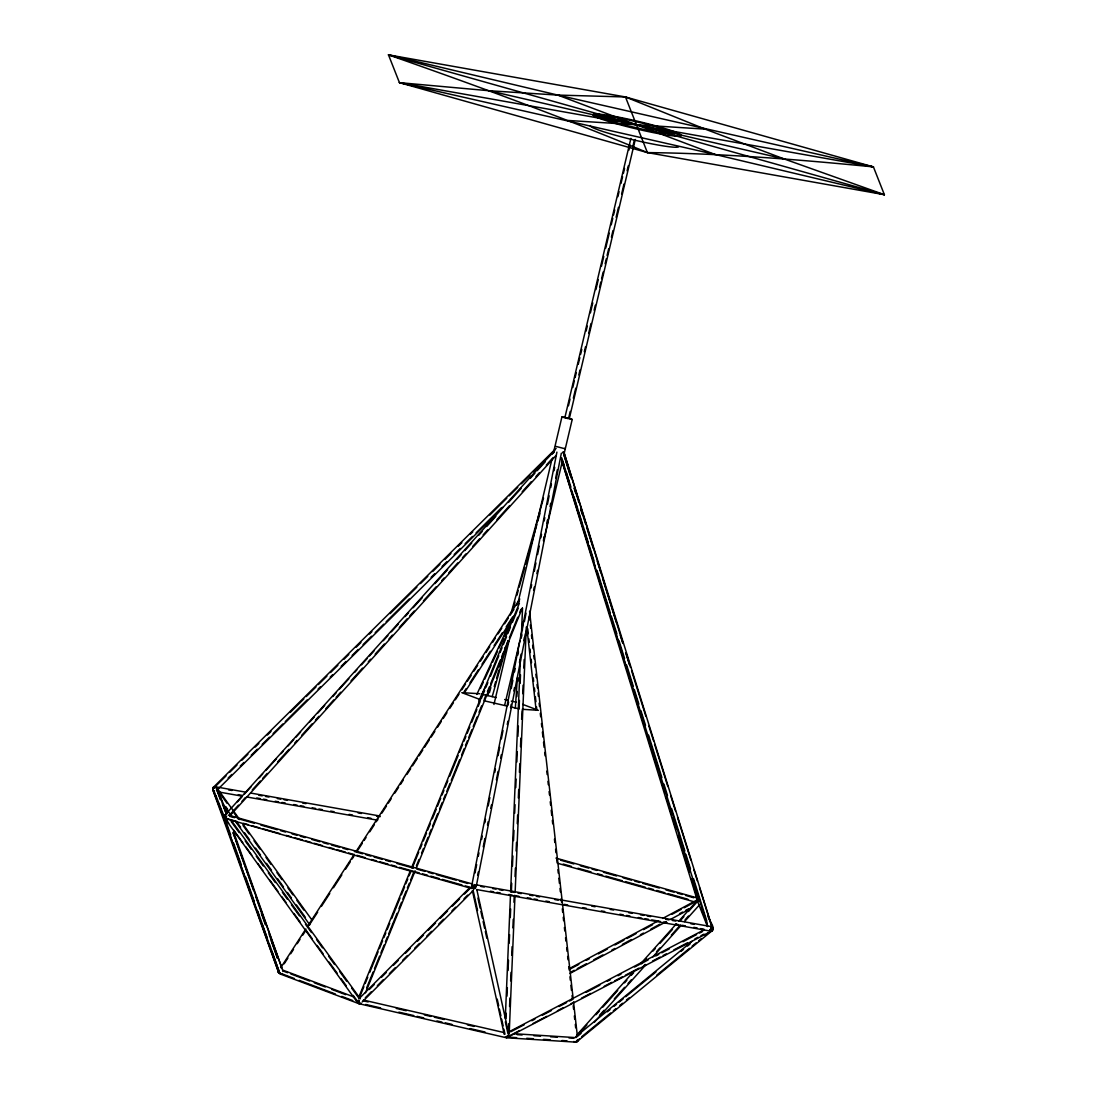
<?xml version="1.0" encoding="UTF-8"?>
<svg xmlns="http://www.w3.org/2000/svg" width="1097" height="1097" viewBox="0 0 1097 1097"><rect width="100%" height="100%" fill="white"/><g stroke="black" fill="none" stroke-linecap="round" stroke-linejoin="round"><path stroke-width="1.5" d="M474.384 884.58L473.383 888.913M508.295 1035.102L506.457 1037.776L358.842 1003.659L280.023 973.917L278.254 972.134L278.679 970.351M505.292 1018.359L510.462 895.275M510.612 891.861L520.389 659.379M521.322 637.165L522.542 608.095M506.046 1018.386L506.266 1013.258M506.979 996.158L507.335 987.615M508.062 970.516L508.487 960.259M509.214 943.173L509.57 934.617M510.283 917.531L510.654 908.974M511.367 891.888L511.723 883.332M512.45 866.246L512.875 855.989M513.519 840.604L513.958 830.347M514.671 813.247L515.028 804.704M515.755 787.619L516.111 779.062M516.838 761.976L517.263 751.719M517.907 736.334L518.346 726.077M519.059 708.977L519.416 700.435M520.143 683.335L520.499 674.792M522.364 630.35L522.734 621.807M508.501 1032.167L508.857 1023.611M509.57 1006.525L509.94 997.968M510.654 980.883L511.01 972.34M511.737 955.24L512.093 946.697M512.889 927.884L513.245 919.341M513.958 902.241L514.246 895.413M515.042 876.613L515.398 868.056M516.125 850.97L516.481 842.414M517.263 823.614L517.633 815.071M518.346 797.972L518.703 789.429M519.43 772.329L519.786 763.786M520.499 746.687L520.869 738.144M521.651 719.344L522.021 710.801M522.734 693.702L523.091 685.159M523.817 668.059L524.174 659.516M524.887 642.417L525.257 633.874M509.186 1033.895L515 895.44M515.151 892.012L526.299 627.059M515.302 708.415L517.4 677.754M516.865 696.568L517.222 691.453M517.921 681.237L518.154 677.823M707.496 926.567L697.815 902.022L698.803 899.033L662.711 918.436M471.971 884.552L556.919 452.115M475.015 872.993L476.66 864.614M478.306 856.236L478.964 852.876M481.597 839.466L482.255 836.12M484.888 822.709L485.546 819.349M488.179 805.952L489.838 797.56M494.774 772.425L495.433 769.079M498.065 755.668L499.711 747.29M501.356 738.898L503.002 730.52M507.938 705.385L508.597 702.025M511.229 688.614L512.875 680.236M514.52 671.858L515.179 668.512M517.811 655.101L518.483 651.741M521.116 638.331L521.774 634.985M524.407 621.574L526.053 613.196M530.989 588.061L531.647 584.701M534.28 571.29L535.926 562.912M537.571 554.534L539.217 546.155M540.862 537.777L541.52 534.417M544.153 521.006L544.811 517.661M547.458 504.25L549.103 495.871M550.749 487.493L551.407 484.134M554.04 470.723L554.698 467.377M477.634 875.351L478.292 871.992M483.228 846.857L484.874 838.478M487.507 825.067L488.165 821.708M490.798 808.297L491.456 804.951M496.406 779.816L498.052 771.424M500.685 758.027L501.343 754.667M507.267 724.5L507.925 721.14M510.558 707.743L511.216 704.384M513.849 690.973L514.507 687.627M519.443 662.478L521.089 654.1M523.735 640.689L524.393 637.343M533.608 590.405L534.266 587.06M536.899 573.649L537.557 570.303M543.481 540.135L544.139 536.776M546.772 523.365L547.43 520.019M550.063 506.608L550.721 503.249M555.672 478.114L557.317 469.735M476.4 885.581L561.349 453.143M493.952 704.466L508.871 641.402M517.894 603.227L551.86 459.533M553.409 452.951L561.911 416.983L567.944 417.971M564.969 417.203L630.885 138.4M568.452 405.767L570.029 399.13M572.771 387.502L574.334 380.865M575.13 377.546L576.295 372.569M578.256 364.273L579.833 357.636M580.615 354.317L581.794 349.34M586.113 331.088L587.279 326.111M590.419 312.823L592.778 302.868M595.918 289.594L598.263 279.639M601.403 266.365L603.761 256.41M605.722 248.114L609.246 233.167M611.221 224.871L612.784 218.234M613.566 214.916L614.745 209.938M617.885 196.665L619.065 191.687M621.025 183.391L622.589 176.754M623.37 173.436L624.55 168.458M628.869 150.193L630.048 145.215M568.657 418.08L570.221 411.444M573.361 398.17L575.719 388.215M578.846 374.941L580.025 369.963M584.344 351.712L585.524 346.734M588.664 333.447L591.009 323.492M594.149 310.218L595.328 305.24M599.648 286.989L600.813 282.011M601.609 278.693L603.172 272.056M605.133 263.746L606.312 258.769M607.094 255.45L608.67 248.813M611.413 237.199L612.976 230.562M616.116 217.288L618.475 207.333M621.615 194.059L623.96 184.09M627.1 170.817L628.279 165.839M632.599 147.588L634.162 140.951M569.384 418.259L635.286 139.47M504.647 705.289L519.951 640.552M520.732 637.234L521.514 633.915M543.481 541.027L562.158 462.015M563.707 455.42L572.209 419.465L568.973 418.245M359.336 1002.014L357.636 1002.781L224.378 817.635M357.636 1002.781L358.198 1002.055M487.795 695.635L490.578 685.762M504.51 636.383L507.294 626.497M511.01 613.333L543.509 498.12M489.454 692.509L490.853 687.572M513.602 606.915L515 601.979M516.852 595.397L518.25 590.46M519.169 587.169L524.75 567.423M525.669 564.132L530.317 547.664M531.25 544.373L536.817 524.627M537.749 521.336L540.067 513.108M494.253 686.612L495.652 681.676M496.584 678.385L498.902 670.144M499.834 666.853L505.402 647.107M492.21 696.65L507.993 640.689M217.192 789.634L216.795 790.484M279.214 971.092L279.228 972.326M358.664 997.488L410.305 870.799M411.594 867.631L519.402 603.172M360.008 996.172L363.889 986.669M365.178 983.515L367.756 977.18M369.689 972.422L378.081 951.839M379.384 948.672L382.606 940.746M383.895 937.592L385.829 932.834M387.118 929.666L389.709 923.331M391.643 918.587L400.035 897.99M401.324 894.823L404.56 886.911M405.849 883.743L407.782 878.999M409.071 875.831L411.005 871.073M412.307 867.905L418.752 852.067M420.055 848.9L421.988 844.155M423.277 840.988L426.5 833.076M427.789 829.908L430.381 823.573M432.314 818.815L436.195 809.312M437.484 806.144L440.706 798.232M441.995 795.064L443.928 790.32M445.231 787.152L447.809 780.817M449.743 776.059L458.135 755.476M459.424 752.309L462.66 744.383M463.949 741.229L465.882 736.471M467.171 733.303L469.763 726.968M471.696 722.224L476.852 709.553M478.155 706.386L480.088 701.627M481.377 698.46L484.6 690.548M485.902 687.38L487.836 682.636M490.414 676.301L498.806 655.704M500.095 652.537L502.042 647.792M503.331 644.625L506.553 636.713M507.842 633.545L510.434 627.21M512.368 622.452L518.182 608.204M366.7 987.78L373.158 971.942M374.447 968.774L379.617 956.118M380.906 952.95L384.128 945.024M385.417 941.857L387.364 937.112M388.653 933.945L397.045 913.362M398.979 908.604L401.557 902.269M402.846 899.101L406.082 891.189M407.371 888.022L409.304 883.263M410.593 880.096L413.83 872.184M416.407 865.848L418.985 859.513M421.577 853.178L423.511 848.434M424.8 845.266L428.022 837.34M429.325 834.173L431.258 829.428M432.547 826.26L437.717 813.59M439.65 808.846L442.228 802.51M443.517 799.343L445.464 794.585M446.753 791.417L449.976 783.505M451.265 780.337L459.657 759.755M461.604 754.997L464.182 748.661M465.471 745.494L467.404 740.749M468.693 737.582L471.929 729.656M473.218 726.488L477.085 716.999M479.032 712.241L481.61 705.906M484.188 699.571L486.136 694.826M487.425 691.659L489.358 686.9M490.647 683.733L500.328 659.983M501.631 656.815L503.564 652.071M504.853 648.903L508.076 640.977M509.365 637.81L517.757 617.227M519.704 612.483L520.993 609.315M365.466 992.812L415.173 870.881M416.462 867.713L522.337 607.999M555 449.88L224.309 815.798M711.391 929.762L711.884 930.873L507.788 1037.172M476.852 694.387L511.175 619.928M480.404 688.505L483.256 682.293M484.682 679.194L491.127 665.235M492.553 662.122L497.558 651.275M498.984 648.162L503.276 638.852M504.716 635.753L509.721 624.892M478.827 700.942L485.985 685.433M358.829 1000.121L358.842 1003.659M616.281 622.15L563.817 451.909L712.556 928.597A2.276 1.481 50.6 0 1 711.994 930.777A2.276 1.481 50.6 0 1 709.677 929.762M213.531 788.277L214.477 787.509M280.763 967.677L305.871 928.94M307.722 926.074L354.235 854.344M356.086 851.478L519.772 599.003M284.178 963.783L287.908 958.051M290.691 953.746L293.489 949.44M297.205 943.694L299.988 939.402M302.786 935.097L305.569 930.791M309.299 925.045L317.664 912.142M321.38 906.41L329.758 893.493M333.474 887.761L341.839 874.844M345.569 869.112L350.217 861.927M352.068 859.061L353.933 856.195M357.649 850.463L362.298 843.291M364.163 840.412L366.028 837.546M369.744 831.814L374.392 824.642M376.257 821.763L378.108 818.897M381.838 813.165L386.487 805.993M388.338 803.114L391.135 798.808M394.851 793.076L398.568 787.344M400.432 784.465L403.23 780.159M406.946 774.427L410.662 768.695M412.527 765.816L417.175 758.644M419.04 755.778L422.756 750.046M424.608 747.167L429.27 739.995M431.121 737.129L434.837 731.397M437.634 727.092L441.351 721.346M443.215 718.48L446.932 712.748M449.729 708.443L453.445 702.697M455.31 699.831L459.026 694.099M461.81 689.794L465.539 684.048M467.391 681.182L471.12 675.45M473.904 671.145L477.62 665.399M480.417 661.107L483.201 656.801M485.998 652.496L489.715 646.75M492.498 642.458L495.296 638.152M498.079 633.847L501.809 628.101M504.593 623.809L508.309 618.064M510.174 615.198L513.89 609.452M516.687 605.16L519.471 600.854M463.428 692.879L466.211 688.573M469.927 682.841L478.306 669.924M482.022 664.192L490.4 651.275M494.116 645.543L502.481 632.626M506.197 626.894L512.71 616.843M464.058 693.29L515.206 614.389M577.104 1040.559L576.405 1041.231M577.2 1034.594L633.106 972.175M641.087 963.262L676.451 923.784M678.741 921.233L698.131 899.581M577.776 1035.074L586.909 1024.886M596.041 1014.698L599.456 1010.872M602.884 1007.06L617.707 990.495M624.55 982.857L626.84 980.307M631.406 975.219L633.682 972.669M641.663 963.756L646.229 958.655M653.072 951.017L655.362 948.466M659.928 943.365L672.475 929.365M680.455 920.452L683.884 916.626M688.45 911.525L696.43 902.612M599.497 1015.369L604.063 1010.282M614.32 998.818L624.591 987.355M628.019 983.529L631.433 979.703M642.842 966.964L645.132 964.428M656.541 951.689L659.955 947.863M671.364 935.124L680.497 924.936M685.063 919.848L688.477 916.022M577.255 1041.327L579.545 1038.79M594.368 1022.226L645.708 964.907M652.55 957.27L681.072 925.429M684.501 921.603L699.324 905.039M224.789 815.798L227.079 813.261M237.418 801.838L242.012 796.765M244.302 794.228L251.199 786.604M259.235 777.732L262.69 773.92M266.132 770.121L276.471 758.699M281.065 753.625L283.355 751.088M287.949 746.015L293.694 739.666M295.998 737.129L300.592 732.056M309.779 721.908L314.373 716.835M317.815 713.023L324.698 705.412M332.748 696.526L336.189 692.728M339.631 688.916L348.819 678.769M354.564 672.42L356.868 669.883M361.462 664.809L367.193 658.461M369.497 655.924L374.091 650.85M383.278 640.703L387.872 635.629M391.314 631.817L398.211 624.207M405.095 616.596L408.55 612.784M413.144 607.711L422.331 597.563M434.961 583.604L447.59 569.658M456.777 559.497L461.371 554.424M464.826 550.625L471.71 543.001M478.607 535.391L482.049 531.592M486.643 526.519L495.83 516.358M508.473 502.412L521.102 488.453M530.29 478.306L534.883 473.232M537.173 470.682L545.223 461.81M552.106 454.199L554.41 451.662M229.314 815.304L238.502 805.143M241.957 801.345L245.399 797.533M252.283 789.922L260.332 781.037M262.622 778.5L267.215 773.426M277.555 762.004L289.046 749.32M294.778 742.984L297.081 740.434M301.675 735.36L312.014 723.951M315.456 720.139L318.898 716.327M325.795 708.717L333.831 699.845M336.135 697.308L340.728 692.221M351.054 680.812L362.545 668.128M368.29 661.779L370.58 659.242M375.174 654.169L384.361 644.021M388.955 638.934L392.411 635.136M399.294 627.525L407.344 618.639M409.634 616.103L414.227 611.029M423.415 600.882L436.044 586.922M441.789 580.574L444.093 578.037M448.687 572.963L457.874 562.816M462.468 557.742L465.91 553.93M472.807 546.32L479.691 538.709M483.133 534.897L487.726 529.824M496.927 519.676L509.557 505.717M522.186 491.758L531.373 481.61M535.967 476.537L539.422 472.725M546.306 465.114L553.203 457.504M229.876 815.811L556.056 455.474M712.076 929.845L711.295 930.338M359.158 998.585L469.927 887.473M369.305 989.494L374.118 984.653M381.345 977.413L386.158 972.586M393.384 965.333L398.197 960.506M405.424 953.252L410.237 948.425M417.463 941.171L423.483 935.138M428.296 930.311L435.523 923.057M440.336 918.23L447.562 910.976M452.375 906.149L459.602 898.909M464.415 894.069L470.435 888.035M365.315 997.776L371.335 991.729M377.354 985.696L383.374 979.662M389.394 973.615L395.414 967.581M402.64 960.328L407.453 955.501M414.666 948.247L419.493 943.42M426.706 936.18L431.532 931.339M438.745 924.099L443.572 919.259M451.991 910.812L455.612 907.192M464.031 898.731L467.651 895.111M362.202 1001.959L472.972 890.833M213.353 787.372L556.11 448.371M215.094 786.714L226.037 775.894M229.684 772.288L236.979 765.075M241.834 760.262L247.908 754.256M255.203 747.043L258.851 743.437M267.366 735.017L271 731.411M290.458 712.186L303.828 698.954M306.255 696.554L315.977 686.941M318.404 684.528L326.92 676.122M330.567 672.516L337.862 665.303M343.937 659.283L348.791 654.484M356.086 647.271L360.954 642.458M369.456 634.039L371.883 631.639M390.121 613.607L416.86 587.156M420.508 583.549L427.803 576.336M432.657 571.537L439.952 564.324M444.82 559.511L450.894 553.505M458.189 546.292L461.837 542.686M470.339 534.266L472.766 531.867M489.783 515.042L506.8 498.203M509.227 495.803L517.743 487.383M521.39 483.777L529.892 475.371M533.54 471.765L540.835 464.552M546.909 458.532L551.777 453.733M228.149 778.061L231.796 774.455M240.298 766.049L243.945 762.442M251.24 755.23L257.315 749.21M262.169 744.41L269.464 737.198M273.112 733.591L282.834 723.965M285.275 721.565L307.146 699.927M318.089 689.108L320.516 686.708M330.238 677.096L332.665 674.682M341.181 666.277L346.035 661.464M352.123 655.457L358.198 649.438M363.052 644.638L371.568 636.219M375.215 632.612L383.717 624.193M386.144 621.793L409.25 598.948M431.121 577.31L434.769 573.704M442.064 566.491L446.918 561.691M454.213 554.479L460.287 548.459M465.155 543.659L472.45 536.447M476.098 532.84L501.617 507.596M216.52 790.635L503.358 506.937M359.885 1003.165L359.089 1003.686M575.294 1037.131L692.221 941.199M575.802 1037.68L581.053 1033.374M607.34 1011.818L609.959 1009.665M613.909 1006.429L616.528 1004.276M619.161 1002.11L623.096 998.887M625.729 996.72L655.951 971.942M680.908 951.456L683.541 949.303M687.476 946.067L690.109 943.914M581.794 1036.665L610.7 1012.956M613.333 1010.803L615.952 1008.65M619.901 1005.414L622.534 1003.261M626.469 1000.025L629.102 997.872M656.692 975.233L689.533 948.288M692.152 946.135L696.101 942.899M698.734 940.746L701.353 938.579M705.302 935.357L707.922 933.19M577.063 1041.533L712.378 930.517M226.53 816.785L223.843 817.8L212.804 789.785L213.079 787.523L215.218 786.741L245.495 792.116M282.56 973.56L280.558 974.04M569.466 968.555L658.2 920.863M569.823 969.227L578.846 964.373M586.36 960.328L589.377 958.723M598.4 953.869L607.423 949.015M614.937 944.97L623.96 940.129M626.963 938.511L635.986 933.657M643.514 929.612L652.537 924.771M672.091 914.254L681.114 909.399M684.117 907.795L693.139 902.941M571.249 971.901L574.252 970.283M577.269 968.665L586.292 963.81M593.806 959.765L602.829 954.925M611.852 950.071L614.855 948.452M622.383 944.407L631.406 939.553M640.429 934.713L643.432 933.094M650.96 929.049L659.983 924.195M679.537 913.691L682.54 912.073M685.543 910.455L688.559 908.837M570.097 973.368L666.345 921.631M670.857 919.204L690.411 908.7M508.816 1031.934L703.753 929.995M510.681 1031.811L524.27 1024.708M531.826 1020.745L534.856 1019.168M542.412 1015.219L551.476 1010.474M559.031 1006.525L566.587 1002.576M569.604 1000.999L572.634 999.422M586.237 992.305L599.826 985.188M607.381 981.239L610.412 979.662M617.968 975.713L620.984 974.136M634.587 967.019L648.19 959.902M655.745 955.953L658.762 954.376M661.793 952.799L669.348 948.85M682.937 941.733L696.54 934.617M699.571 933.04L702.587 931.463M509.049 1036.075L519.621 1030.549M533.224 1023.432L546.827 1016.329M557.399 1010.79L563.447 1007.636M571.002 1003.686L574.019 1002.096M581.575 998.147L590.652 993.416M604.241 986.299L611.797 982.35M614.827 980.773L622.383 976.81M625.4 975.233L639.003 968.13M652.605 961.013L660.161 957.064M663.178 955.487L666.208 953.896M673.764 949.947L687.353 942.844M694.908 938.881L697.939 937.304M700.956 935.727L703.986 934.15M224.227 815.277L226.476 816.607M710.678 928.473L713.009 928.213M572.209 419.465L561.911 416.983M226.188 814.577L224.145 815.565L223.843 817.8M555.548 446.314L565.27 448.838L564.489 448.385M557.756 95.082L625.468 96.961L873.418 166.895L884.388 194.704L647.395 152.593L399.445 82.659L388.475 54.85L625.468 96.961L705.11 129.117L783.793 158.818L884.388 194.704L715.107 154.471L399.445 82.659L489.07 90.736L557.756 95.082L873.418 166.895C798.259 159.559 722.95 153.415 647.395 152.593C562.212 117.118 475.563 85.333 388.475 54.85L557.756 95.082L715.107 154.471M567.752 120.437L705.11 129.117M463.414 692.728L479.65 693.743M522.186 709.293L538.435 710.321M513.903 1033.703L574.101 1037.515M517.126 1034.663L522.145 1034.978M533.855 1035.719L540.547 1036.144M550.584 1036.788L557.276 1037.2M568.986 1037.94L574.019 1038.269M509.94 1037.241L516.646 1037.666M526.711 1038.297L533.416 1038.722M543.481 1039.353L550.187 1039.778M561.938 1040.532L566.971 1040.847M506.457 1037.776L575.815 1042.15L577.639 1041.314L578.064 1039.517M399.445 82.659L873.418 166.895M250.541 793.021L380.083 816.045M228.574 789.881L231.947 790.484M258.851 795.27L262.21 795.86M265.584 796.463L268.943 797.053M277.349 798.547L280.709 799.151M284.082 799.754L287.441 800.344M302.58 803.031L305.94 803.635M358.075 812.904L361.434 813.494M376.573 816.182L379.946 816.785M238.268 794.681L241.628 795.284M256.739 797.972L260.099 798.561M263.458 799.164L266.818 799.754M275.21 801.249L278.569 801.852M281.929 802.442L285.289 803.045M293.694 804.54L297.054 805.129M300.413 805.733L303.773 806.322M312.165 807.817L315.525 808.42M318.884 809.01L322.244 809.613M330.65 811.094L334.009 811.698M349.12 814.385L352.48 814.975M367.591 817.663L370.951 818.266M219.688 792.157L241.518 796.038M246.551 796.929L377.533 820.199M476.043 884.826L711.117 926.595M480.911 886.458L484.271 887.048M492.663 888.543L496.022 889.146M499.382 889.736L502.741 890.339M511.147 891.834L514.507 892.423M517.866 893.027L521.226 893.616M529.618 895.111L532.977 895.714M536.337 896.304L539.697 896.907M554.821 899.595L558.181 900.184M591.763 906.149L595.123 906.753M610.247 909.44L613.607 910.03M628.718 912.718L632.078 913.321M640.483 914.816L643.843 915.405M647.203 916.009L650.562 916.598M665.673 919.286L669.033 919.889M672.392 920.479L675.752 921.082M690.877 923.77L694.236 924.36M490.332 891.203L493.691 891.806M497.064 892.396L500.424 892.999M508.83 894.494L512.203 895.097M515.563 895.687L518.922 896.29M527.328 897.785L530.701 898.374M534.061 898.978L537.42 899.581M545.84 901.076L549.199 901.665M564.338 904.353L567.697 904.956M582.836 907.644L586.196 908.247M601.334 910.935L604.694 911.525M619.832 914.212L623.192 914.816M626.565 915.419L629.925 916.009M638.331 917.503L641.69 918.107M645.063 918.696L648.423 919.3M651.783 919.903L660.202 921.398M663.562 921.987L666.921 922.591M675.327 924.085L678.7 924.675M682.06 925.278L685.419 925.868M693.839 927.363L697.198 927.966M700.558 928.569L703.917 929.159M476.715 889.557L710.554 931.106C717.945 929.749 707.442 919.08 708.059 915.625M567.711 418.492L565.599 417.902L567.615 418.231M358.116 1000.546L359.336 1000.889M489.07 90.736L783.793 158.818M481.309 694.14L496.31 697.596M504.634 699.529L507.966 700.297M511.298 701.065L516.303 702.217M483.914 700.722L507.239 706.111M510.571 706.893L518.908 708.813M363.422 1000.066L503.907 1032.524M363.217 1000.793L368.181 1001.931M396.291 1008.431L406.219 1010.721M424.402 1014.931L431.025 1016.453M434.33 1017.221L444.244 1019.511M467.404 1024.859L474.014 1026.394M365.685 1004.468L380.604 1007.91M398.842 1012.133L413.761 1015.575M417.066 1016.343L423.703 1017.879M436.963 1020.937L441.94 1022.089M445.259 1022.857L451.882 1024.379M470.119 1028.602L485.039 1032.044M508.309 1035.239L509.104 1035.609M388.475 54.85L884.388 194.704M555.973 858.101L697.322 897.963M560.704 860.213L573.854 863.929M580.423 865.78L588.636 868.097M591.927 869.016L596.85 870.415M603.419 872.266L616.569 875.968M623.137 877.819L631.351 880.137M634.642 881.069L639.578 882.454M642.856 883.387L659.283 888.022M665.865 889.873L674.079 892.19M677.37 893.123L682.293 894.508M685.584 895.44L693.798 897.757M563.172 864.066L571.372 866.369M577.941 868.221L591.064 871.923M597.632 873.774L602.555 875.173M605.832 876.092L622.246 880.726M625.523 881.645L645.228 887.199M648.505 888.131L653.428 889.516M656.705 890.435L664.919 892.752M668.196 893.685L687.888 899.238M558.044 863.408L694.209 901.803M228.286 815.126L472.725 884.059M229.684 816.305L234.607 817.69M237.884 818.623L254.298 823.244M260.853 825.095L277.267 829.73M280.558 830.648L285.481 832.033M292.035 833.885L296.958 835.283M300.249 836.202L305.172 837.587M311.726 839.438L319.94 841.756M323.217 842.688L328.14 844.073M331.417 844.992L339.631 847.309M342.908 848.242L347.831 849.627M354.4 851.478L362.6 853.795M365.891 854.714L370.813 856.099M374.091 857.031L382.291 859.349M385.582 860.267L390.505 861.652M397.059 863.504L413.473 868.138M416.75 869.057L424.964 871.375M428.241 872.307L433.164 873.692M436.455 874.611L456.146 880.164M459.424 881.097L467.624 883.414M227.052 818.705L236.911 821.488M243.479 823.34L248.416 824.738M251.693 825.657L259.907 827.974M263.198 828.907L279.625 833.542M286.207 835.393L291.13 836.778M294.421 837.71L302.635 840.028M305.912 840.946L310.849 842.345M314.14 843.264L322.353 845.581M328.922 847.446L333.858 848.831M337.136 849.764L345.349 852.081M348.64 853L353.563 854.385M356.854 855.317L365.068 857.635M371.65 859.486L376.573 860.884M379.864 861.803L388.077 864.121M391.355 865.053L396.291 866.438M399.582 867.37L419.287 872.924M422.578 873.856L427.515 875.241M430.792 876.174L439.006 878.491M442.297 879.41L462.015 884.977M465.306 885.896L471.875 887.761M471.696 888.488L224.103 818.17M522.693 704.384L536.858 709.732M461.782 692.618L480.678 699.749M283.191 970.255L353.714 996.885M282.903 970.955L287.62 972.737M290.76 973.917L309.615 981.047M314.332 982.816L325.329 986.971M331.623 989.343L345.761 994.691M283.437 974.397L294.462 978.551M299.179 980.334L335.421 994.019M341.729 996.391L352.754 1000.56M225.406 818.252L224.679 817.731M279.104 970.612L279.2 970.831A2.276 1.591 -19.5 0 0 280.284 973.464M574.732 1041.999L573.786 1041.492M280.284 973.204L279.406 972.614M214.518 788.044L213.819 788.126A2.276 1.22 -19.8 0 1 214.683 787.797M711.596 926.732L712.968 928.076M711.336 927.431L711.638 927.582A2.276 1.481 50.6 0 0 711.322 927.294M215.684 786.878L217.069 788.222L226.75 812.767M214.176 791.129L212.804 789.785M711.213 929.735L711.542 930.201A1.508 0.987 50.6 0 0 711.98 929.79M711.884 930.873L710.541 928.611M507.829 1037.488L506.979 1036.117M230.768 819.678L360.323 998.791M231.152 821.502L239.187 832.609M245.221 840.933L251.24 849.27M256.259 856.209L263.294 865.931M268.312 872.869L275.347 882.591M282.382 892.314L287.4 899.252M291.418 904.806L299.454 915.913M305.473 924.25L311.507 932.573M316.526 939.526L322.545 947.849M328.579 956.186L334.599 964.51M339.631 971.448L346.652 981.171M351.671 988.123L358.705 997.831M226.681 820.46L228.683 823.23M233.702 830.182L242.752 842.674M245.755 846.843L251.789 855.166M257.809 863.504L262.827 870.442M269.862 880.164L277.898 891.271M281.915 896.825L285.933 902.378M293.969 913.486L299.988 921.823M306.022 930.146L312.042 938.484M317.074 945.422L323.094 953.759M329.114 962.083L337.149 973.19M341.167 978.743L346.199 985.696M353.22 995.404L357.238 1000.958M217.768 789.058L239.695 819.555M242.684 823.71L311.466 919.355M221.141 795.051L227.12 803.361M234.1 813.069L238.09 818.609M243.068 825.534L249.046 833.857M254.038 840.782L260.016 849.105M265.995 857.415L270.973 864.354M276.965 872.663L281.943 879.602M287.921 887.912L292.899 894.85M296.889 900.39L303.869 910.099M225.667 806.514L227.655 809.298M236.637 821.763L240.613 827.316M244.604 832.856L249.581 839.781M255.56 848.104L260.551 855.029M266.53 863.353L271.507 870.278M277.486 878.601L283.479 886.911M287.455 892.464L291.445 898.004M296.423 904.929L305.405 917.407M223.061 804.183L232.029 816.662M235.019 820.817L309.765 924.785M358.788 1002.727L358.609 1002.027A1.508 1.083 44.9 0 0 359.268 1002.631M625.468 96.961L647.395 152.593M700.928 907.85L703.959 915.529M705.165 918.614L706.989 923.221M216.356 788.482L220.607 799.247M222.417 803.854L226.064 813.083M215.958 795.736L224.528 817.471M217.631 789.799L225.721 812.246M233.236 833.089L234.977 837.902M236.129 841.111L281.778 967.773M217.508 791.664L220.401 799.686M261.415 913.527L265.46 924.744M271.247 940.787L277.596 958.421L269.067 934.109M214.093 791.143L215.835 795.956M218.138 802.36L226.805 826.411M227.97 829.62L250.5 892.149M252.228 896.962L258.59 914.596M262.06 924.223L269.56 945.066M271.878 951.469L279.392 972.326L269.67 944.887M212.804 789.813L278.679 972.586L223.788 817.635M233.743 832.143L282.916 970.968M233.03 832.404L253.626 890.517M255.916 896.976L265.639 924.428M225.063 818.979L230.781 835.119M233.634 843.182L241.079 864.175M245.646 877.093L254.23 901.295M257.658 910.99L267.38 938.429M563.104 452.074L571.276 478.169M574.334 487.959L578.942 502.645M580.985 509.173L585.579 523.845M586.607 527.109L593.244 548.322M597.33 561.362L600.909 572.785M602.952 579.312L622.877 642.938M625.948 652.729L630.542 667.401M631.557 670.665L645.872 716.341M648.93 726.132L653.538 740.818M654.552 744.081L667.84 786.494M670.898 796.285L675.505 810.971M677.548 817.498L690.822 859.911M693.894 869.688L697.473 881.11M699.516 887.638L711.775 926.787M561.733 457.819L568.753 480.747M566.34 472.505L570.934 487.178M574.005 496.968L588.307 542.645M589.322 545.908L593.93 560.594M596.987 570.385L610.275 612.798M611.29 616.061L616.912 634.011M618.955 640.538L624.577 658.474M626.62 665.001L633.271 686.215M634.285 689.478L638.879 704.151M640.922 710.678L645.53 725.364M648.588 735.155L661.875 777.567M663.918 784.094L667.497 795.517M671.583 808.558L684.871 850.97M685.886 854.234L690.493 868.92M693.551 878.711L706.838 921.123M561.02 458.039L707.647 926.238M620.326 635.245L622.849 643.432M625.88 653.25L629.404 664.713M563.09 452.101L570.152 475.028M574.184 488.124L575.706 493.033M580.752 509.406L582.26 514.315M562.706 461.11L564.215 466.019M571.784 490.565L577.324 508.583M578.338 511.846L581.876 523.31M583.892 529.851L594.985 565.874M597.001 572.415L600.539 583.878M603.569 593.696L608.108 608.437M609.109 611.701L613.662 626.442M615.678 632.983L626.771 669.005M628.787 675.546L632.325 687.01M634.34 693.551L639.894 711.555M640.895 714.833L644.433 726.296M647.463 736.114L657.556 768.846M659.571 775.401L665.111 793.405M666.126 796.683L671.679 814.687M672.68 817.964L676.218 829.414M678.234 835.969L689.327 871.978M691.357 878.532L696.897 896.537M561.966 461.316L697.692 901.652A2.276 0.864 -17.1 0 1 697.719 901.46M476.811 889.571L508.679 1033.333M477.922 898.1L480.143 908.124M480.884 911.47L482.365 918.162M483.119 921.507L484.6 928.185M485.34 931.531L486.821 938.223M505.347 1021.814L507.938 1033.511M473.122 890.435L477.565 910.496M497.215 999.093L498.696 1005.784M499.437 1009.13L500.918 1015.808M501.658 1019.154L503.139 1025.846M503.88 1029.192L504.99 1034.197M472.382 890.599L504.25 1034.375M529.563 611.262L573.183 998.846M573.566 1002.233L577.392 1036.24M529.385 616.445L529.769 619.846M530.345 624.947L530.729 628.348M531.483 635.149L531.867 638.55M532.635 645.338L533.019 648.738M533.786 655.54L534.17 658.94M534.746 664.042L535.117 667.442M535.885 674.244L536.268 677.644M537.036 684.446L537.42 687.846M537.996 692.934L538.38 696.334M539.134 703.136L539.518 706.537M540.286 713.338L540.67 716.739M541.438 723.54L541.822 726.941M542.398 732.042L542.96 737.143M543.536 742.23L544.112 747.331M544.688 752.432L545.072 755.833M546.786 771.136L547.17 774.537M547.938 781.338L548.322 784.739M549.09 791.527L549.474 794.927M550.241 801.729L550.625 805.129M551.188 810.23L551.764 815.332M552.34 820.433L552.723 823.833M554.451 839.123L554.821 842.523M555.589 849.325L555.973 852.726M556.741 859.527L557.125 862.928M557.893 869.729L558.277 873.13M558.839 878.231L559.415 883.332M559.991 888.419L560.375 891.82M561.143 898.621L561.527 902.022M562.295 908.823L562.665 912.224M563.241 917.325L563.625 920.726M564.393 927.527L564.777 930.928M565.545 937.716L565.929 941.116M566.683 947.918L567.067 951.318M567.643 956.419L568.027 959.82M568.795 966.622L569.178 970.022M569.946 976.824L570.33 980.224M570.893 985.325L571.468 990.413M572.044 995.514L572.428 998.914M573.196 1005.716L573.58 1009.117M574.348 1015.918L574.718 1019.319M575.294 1024.42L575.678 1027.82M527.712 628.663L528.288 633.764M528.864 638.852L529.248 642.252M530.016 649.054L530.4 652.454M531.167 659.256L531.538 662.657M533.265 677.96L533.649 681.36M534.417 688.148L534.801 691.549M535.363 696.65L535.939 701.751M536.515 706.852L536.899 710.253M526.779 627.031L536.145 710.335M577.351 1040.573A2.276 1.481 50.6 0 1 575.418 1041.656M576.734 1040.587A1.508 0.987 50.6 0 1 576.542 1040.984A1.508 0.891 41.9 0 0 576.789 1040.463M711.021 930.133A1.508 0.987 50.6 0 1 710.28 929.694M280.16 973.162A2.276 1.22 -19.8 0 1 279.324 971.202M280.379 972.696A1.508 0.823 -19.8 0 1 279.488 972.463M213.504 790.32A2.276 1.22 -19.8 0 1 213.449 788.428M698.007 899.842A2.276 1.344 41.9 0 1 699.296 899.266M577.392 1040.422A2.276 1.344 41.9 0 1 576.09 1041.656M509.09 1035.362A2.276 1.7 -12.5 0 1 505.292 1036.926M471.779 887.596A2.276 1.7 -12.5 0 0 476.043 886.938A2.276 1.111 11.1 0 0 474.219 885.69A2.276 1.111 11.1 0 0 471.984 885.841M475.412 885.348A2.276 1.7 -12.5 0 1 475.933 885.882M361.009 1003.165A2.276 1.618 44.9 0 1 357.526 1001.122M475.371 888.419A2.276 1.618 44.9 0 1 471.888 885.978M473.369 887.734A1.508 1.083 44.9 0 1 472.738 887.048M226.736 818.197A2.276 1.591 -19.5 0 1 224.309 815.949M225.557 817.937A1.508 1.07 -19.5 0 1 224.995 817.827M280.16 972.874A1.508 1.07 -19.5 0 1 279.502 972.518M213.449 788.249A2.276 0.727 45.3 0 1 214.299 787.564M678.714 146.683A45.457 3.881 13.3 0 1 632.311 139.593A45.457 3.881 13.3 0 1 590.351 125.565M615.966 117.05L598.112 115.925L618.571 123.646L656.897 132.504L674.751 133.628L654.292 125.908L615.966 117.05M613.127 122.823A45.457 3.881 13.3 0 0 681.319 135.671A45.457 3.881 13.3 0 0 616.967 116.831A45.457 3.881 13.3 0 0 613.127 122.823"/></g></svg>
